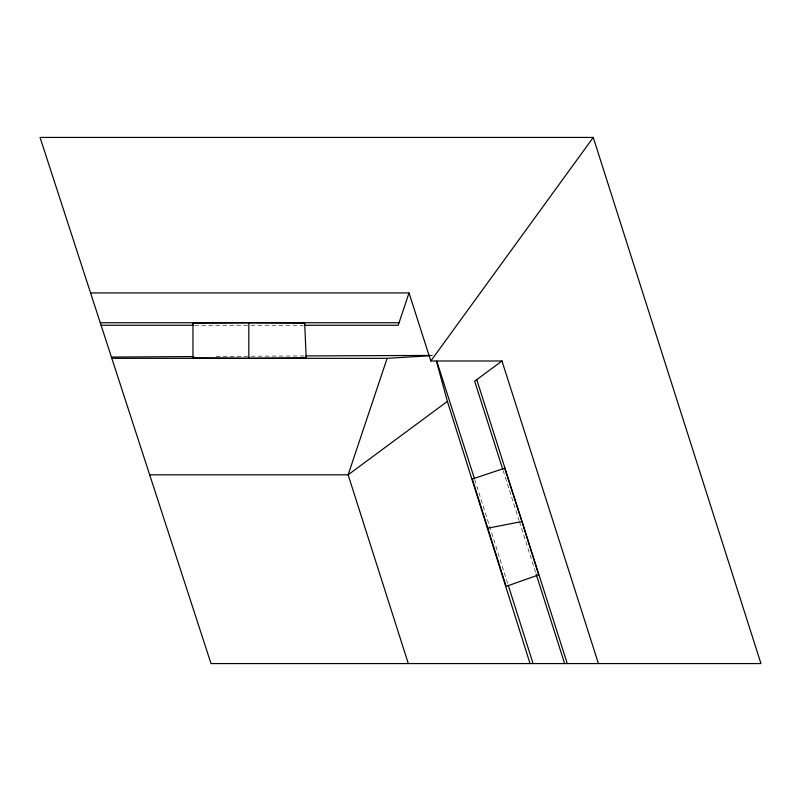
<?xml version="1.0" encoding="UTF-8"?>
<svg xmlns="http://www.w3.org/2000/svg" width="801" height="801" viewBox="0 0 801 801"><rect width="100%" height="100%" fill="white"/><g stroke="black" fill="none" stroke-linecap="round" stroke-linejoin="round"><path stroke-width="0.6" stroke-dasharray="4 3" d="M429.967 355.734L432.42 355.584M216.1 356.445L304.59 355.924M194.713 325.266L249.642 325.266M250.893 325.266L303.319 325.266M429.947 355.434L432.41 355.434M503.138 470.557L519.088 520.59M519.469 521.781L536.169 574.207M474.713 479.419L507.854 583.969"/><path stroke-width="1.2" d="M429.967 355.734L387.123 358.337L348.135 474.813L408.3 663.568M90.573 292.926L409.021 292.926L398.197 325.266L304.57 325.266M598.417 663.568L501.977 360.991L430.828 360.991L593.251 137.432L40.05 137.432L211.003 663.568L760.95 663.568L593.251 137.432M436.475 361.321L447.389 401.381L348.135 474.813L149.667 474.813M501.977 360.991L474.663 381.196L502.758 469.366M487.388 528.249L521.992 521.551L538.642 574.868L506.152 586.402L472.31 479.038L504.64 468.195L521.992 521.551M248.831 358.337L306.192 357.857L304.68 323.073L248.831 322.743L192.971 323.073L192.971 357.837L248.831 358.337L248.831 322.743M111.409 357.056L193.672 356.575M305.842 355.914L429.947 355.434M100.255 322.743L399.048 322.743M101.076 325.266L193.462 325.266M111.83 358.337L387.123 358.337M436.795 361.271L474.332 478.237M476.765 379.644L567.258 663.568M409.021 292.926L430.828 360.991M536.169 574.207L564.645 663.568M508.224 585.151L533.086 663.568M447.389 401.381L530.042 663.568"/></g></svg>
